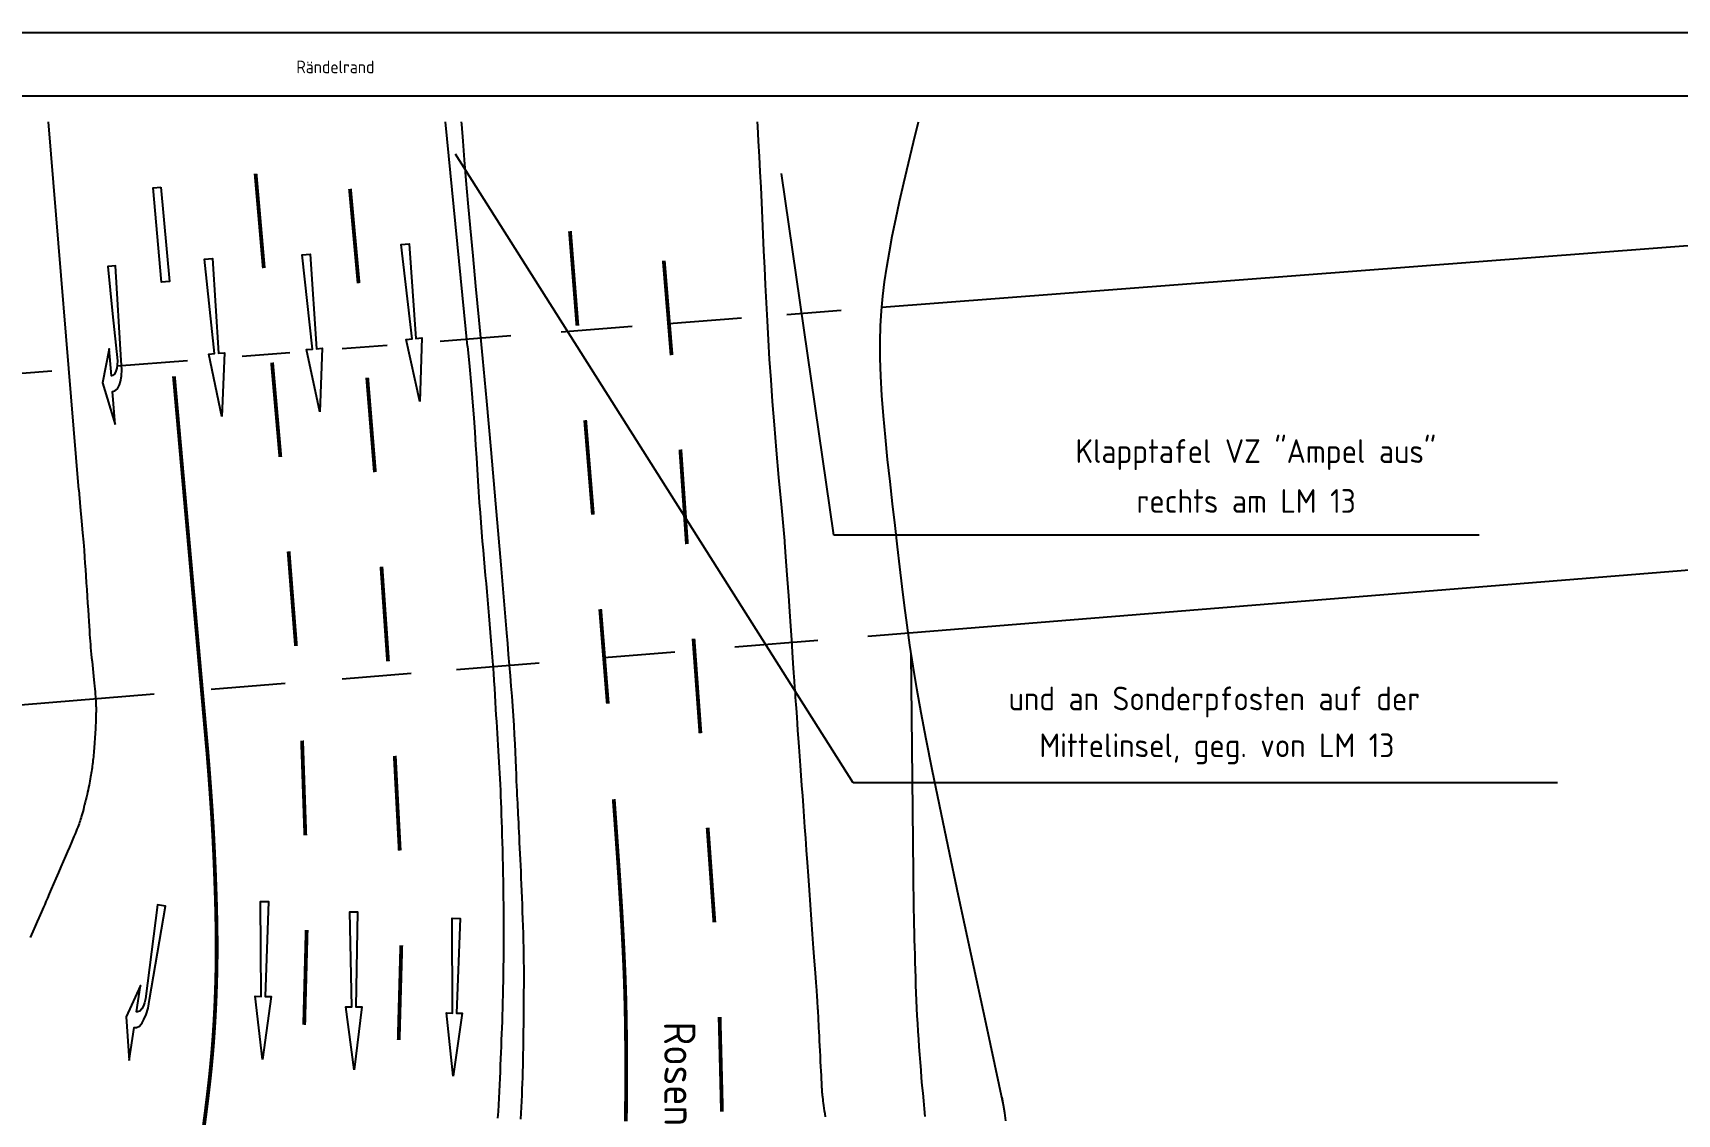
# Model space of a CAD drawing. Header units: metres. Extents: x -3 to 211, y 1 to 149.
# Drawn here: x 83.3 to 135.4, y 114.5 to 148.7 of the extents above; entities that cross this region are included whole.
import ezdxf
from ezdxf.enums import TextEntityAlignment as Align

# ---------------------------------------------------------------- set-up
doc = ezdxf.new("R2010")
doc.units = ezdxf.units.M
doc.header["$LTSCALE"] = 25
doc.layers.get('0').update_dxf_attribs({"linetype": 'CONTINUOUS'})
for name, color, linetype in [('BG-GR-TXT-STR-NAM', 4, 'CONTINUOUS'), ('BS-RA-SYM', 3, 'CONTINUOUS'), ('BS-RA-TXT-SON', 2, 'CONTINUOUS'), ('BT-GT-SYM', 2, 'CONTINUOUS'), ('BT-OF-LIN-ABG', 4, 'CONTINUOUS'), ('BV-FM-SYM', 2, 'CONTINUOUS'), ('BV-SF-LIN-HOH', 5, 'CONTINUOUS'), ('BV-VK-TXT', 2, 'CONTINUOUS'), ('BV-VK-TXT-LSA', 3, 'CONTINUOUS')]:
    doc.layers.add(name, color=color, linetype=linetype)
doc.styles.get("Standard").update_dxf_attribs({"font": 'isocp.shx', "height": 0.5})

# ---------------------------------------------------------------- blocks, each defined once
blk = doc.blocks.new('FMPFLG')
blk.add_lwpolyline([(0, 0), (2, 0.25), (2, 0.0625), (5, 0.125), (5, -0.125), (2, -0.0625), (2, -0.25)], close=True)
blk = doc.blocks.new('FMPFLR')
blk.add_lwpolyline([(0, 0.289), (1.05, 0.289), (1.064, 0.215), (1.119, 0.13), (1.236, 0.058), (1.345, 0.016), (1.511, -0.027), (1.722, -0.058), (2, -0.062), (5, -0.125), (5, 0), (5, 0.125), (3.5, 0.094), (2, 0.062), (1.876, 0.075), (1.774, 0.098), (1.676, 0.135), (1.595, 0.186), (1.555, 0.251), (1.55, 0.289), (2.4, 0.289), (1.35, 0.589)], close=True)

msp = doc.modelspace()

# ---------------------------------------------------------------- linework, layer by layer
at = {"layer": 'BS-RA-SYM'}
msp.add_line((207.138, 146.709), (-0.862, 146.709), dxfattribs=at)
at = {"layer": 'BS-RA-TXT-SON'}
msp.add_line((211.138, 148.709), (-2.862, 148.709), dxfattribs=at)
at = {"layer": 'BT-GT-SYM'}
for p, q in [((110.215, 140.029), (150.568, 143.12)), ((103.48, 139.513), (105.774, 139.689)), ((107.214, 139.799), (108.935, 139.931)), ((96.241, 138.958), (98.475, 139.13)), ((100.064, 139.251), (102.32, 139.424)), ((89.972, 138.478), (91.48, 138.594)), ((93.138, 138.721), (94.566, 138.83)), ((76.374, 137.437), (83.945, 138.017)), ((86.021, 138.176), (88.239, 138.346)), ((152.31, 133.039), (109.77, 129.604)), ((103.67, 129.111), (101.429, 128.93)), ((108.187, 129.476), (105.57, 129.265)), ((99.37, 128.764), (96.753, 128.553)), ((91.332, 128.115), (88.989, 127.926)), ((95.326, 128.437), (93.139, 128.261)), ((87.188, 127.78), (75.842, 126.864))]:
    msp.add_line(p, q, dxfattribs=at)
at = {"layer": 'BT-OF-LIN-ABG'}
for points in [[(114.069, 114.775), (113.517, 117.35), (113.046, 119.544), (112.649, 121.401), (112.316, 122.966), (112.04, 124.284), (111.811, 125.398), (111.622, 126.353), (111.463, 127.195), (111.327, 127.961), (111.21, 128.67), (111.108, 129.335), (111.018, 129.969), (110.937, 130.584), (110.862, 131.194), (110.788, 131.812), (110.714, 132.449), (110.636, 133.116), (110.556, 133.806), (110.477, 134.509), (110.401, 135.213), (110.331, 135.91), (110.27, 136.589), (110.221, 137.239), (110.186, 137.85), (110.167, 138.416), (110.164, 138.942), (110.176, 139.437), (110.204, 139.911), (110.246, 140.372), (110.303, 140.831), (110.372, 141.296), (110.455, 141.776), (110.549, 142.279), (110.657, 142.81), (110.777, 143.37), (110.911, 143.963), (111.058, 144.59), (111.219, 145.255), (111.379, 145.897)], [(111.594, 114.415), (111.569, 114.663), (111.545, 114.909), (111.522, 115.154), (111.499, 115.399), (111.478, 115.643), (111.458, 115.887), (111.438, 116.131), (111.419, 116.376), (111.402, 116.62), (111.385, 116.865), (111.369, 117.11), (111.354, 117.355), (111.34, 117.599), (111.328, 117.844), (111.317, 118.088), (111.307, 118.332), (111.298, 118.575), (111.29, 118.817), (111.282, 119.059), (111.275, 119.3), (111.269, 119.54), (111.263, 119.779), (111.256, 120.017), (111.251, 120.253), (111.245, 120.488), (111.239, 120.723), (111.234, 120.956), (111.23, 121.189), (111.226, 121.421), (111.222, 121.652), (111.219, 121.883), (111.217, 122.116), (111.149, 129.064)], [(114.144, 114.282), (114.107, 114.529), (114.069, 114.775), (114.03, 115.018), (114.03, 115.019)]]:
    msp.add_lwpolyline(points, dxfattribs=at)
at = {"layer": 'BV-FM-SYM', "const_width": 0.12}
for points in [[(90.658, 141.265), (90.397, 144.254)], [(93.657, 140.786), (93.385, 143.773)], [(100.583, 139.444), (100.347, 142.434)], [(103.562, 138.511), (103.317, 141.501)], [(91.181, 135.288), (90.919, 138.276)], [(88.878, 125.887), (87.813, 137.84)], [(94.174, 134.808), (93.93, 137.798)], [(101.073, 133.464), (100.829, 136.454)], [(104.049, 132.531), (103.842, 135.524)], [(91.676, 129.308), (91.442, 132.299)], [(94.589, 128.823), (94.381, 131.815)], [(101.545, 127.482), (101.305, 130.473)], [(104.476, 126.546), (104.258, 129.538)], [(88.803, 114.428), (88.822, 114.579), (88.841, 114.737), (88.861, 114.9), (88.882, 115.068), (88.902, 115.24), (88.923, 115.417), (88.943, 115.597), (88.963, 115.781), (88.982, 115.968), (89, 116.158), (89.018, 116.352), (89.035, 116.549), (89.051, 116.751), (89.066, 116.959), (89.08, 117.174), (89.094, 117.395), (89.107, 117.624), (89.119, 117.861), (89.13, 118.106), (89.139, 118.358), (89.148, 118.617), (89.155, 118.883), (89.161, 119.154), (89.164, 119.43), (89.166, 119.711), (89.165, 119.997), (89.162, 120.287), (89.157, 120.583), (89.151, 120.884), (89.143, 121.191), (89.133, 121.504), (89.122, 121.825), (89.11, 122.153), (89.096, 122.49), (89.08, 122.845), (89.061, 123.227), (89.038, 123.646), (89.009, 124.112), (88.973, 124.634), (88.93, 125.223), (88.878, 125.887)], [(91.971, 123.317), (91.869, 126.315)], [(94.96, 122.834), (94.803, 125.83)], [(102.115, 114.264), (102.119, 114.538), (102.122, 114.81), (102.124, 115.082), (102.126, 115.355), (102.126, 115.631), (102.127, 115.912), (102.126, 116.197), (102.125, 116.486), (102.123, 116.777), (102.12, 117.069), (102.116, 117.36), (102.111, 117.651), (102.105, 117.94), (102.098, 118.227), (102.089, 118.512), (102.08, 118.799), (102.068, 119.09), (102.055, 119.387), (102.041, 119.692), (102.025, 120.007), (102.008, 120.335), (101.988, 120.68), (101.966, 121.051), (101.94, 121.459), (101.911, 121.917), (101.876, 122.434), (101.835, 123.023), (101.788, 123.694), (101.733, 124.459)], [(104.918, 120.563), (104.705, 123.555)], [(91.936, 117.318), (92.014, 120.317)], [(94.927, 116.837), (95.009, 119.835)], [(105.157, 114.568), (105.083, 117.567)], [(88.684, 113.533), (88.814, 114.518)]]:
    msp.add_lwpolyline(points, dxfattribs=at)
at = {"layer": 'BV-FM-SYM'}
msp.add_lwpolyline([(87.401, 143.827), (87.668, 140.839), (87.419, 140.817), (87.152, 143.805)], close=True, dxfattribs=at)
at = {"layer": 'BV-SF-LIN-HOH'}
for p, q in [((84.8, 134.253), (83.841, 145.897)), ((97.103, 138.798), (96.409, 145.897))]:
    msp.add_line(p, q, dxfattribs=at)
for points in [[(98.347, 129.718), (98.168, 131.876), (98.003, 133.805), (97.852, 135.522), (97.714, 137.05), (97.589, 138.407), (97.476, 139.614), (97.373, 140.691), (97.282, 141.657), (97.2, 142.532), (97.128, 143.325), (97.065, 144.042), (97.01, 144.693), (96.963, 145.285), (96.924, 145.824), (96.919, 145.897)], [(107.148, 132.633), (107.048, 133.682), (106.961, 134.637), (106.885, 135.509), (106.819, 136.309), (106.761, 137.047), (106.711, 137.734), (106.667, 138.381), (106.628, 138.997), (106.594, 139.593), (106.564, 140.171), (106.536, 140.733), (106.511, 141.279), (106.487, 141.811), (106.464, 142.332), (106.441, 142.841), (106.418, 143.34), (106.394, 143.831), (106.368, 144.317), (106.343, 144.798), (106.317, 145.278), (106.291, 145.758), (106.283, 145.897)], [(97.103, 138.798), (97.166, 138.15), (97.219, 137.56), (97.263, 137.023), (97.3, 136.53), (97.332, 136.078), (97.359, 135.657), (97.384, 135.263), (97.407, 134.889), (97.431, 134.529), (97.454, 134.183), (97.478, 133.848), (97.502, 133.525), (97.526, 133.213), (97.549, 132.912), (97.573, 132.62), (97.597, 132.338), (97.62, 132.064), (97.644, 131.798), (97.667, 131.537), (97.69, 131.28), (97.713, 131.025), (97.736, 130.771), (97.758, 130.517), (97.781, 130.26), (97.804, 130), (97.826, 129.738), (97.847, 129.474), (97.868, 129.212), (97.889, 128.953), (97.908, 128.698), (97.926, 128.448), (97.942, 128.207), (97.957, 127.973), (97.971, 127.749), (97.983, 127.532), (97.995, 127.322), (98.006, 127.118), (98.017, 126.92), (98.028, 126.727), (98.039, 126.538), (98.05, 126.353), (98.061, 126.17), (98.073, 125.99), (98.084, 125.811), (98.095, 125.633), (98.106, 125.456), (98.116, 125.278), (98.126, 125.099), (98.135, 124.919), (98.144, 124.736), (98.152, 124.55), (98.159, 124.36), (98.166, 124.165), (98.173, 123.964), (98.18, 123.756), (98.187, 123.541), (98.194, 123.318), (98.201, 123.088), (98.207, 122.851), (98.214, 122.609), (98.22, 122.363), (98.225, 122.114), (98.23, 121.863), (98.234, 121.611), (98.238, 121.359), (98.241, 121.108), (98.243, 120.857), (98.244, 120.607), (98.244, 120.359), (98.244, 120.113), (98.243, 119.87), (98.242, 119.629), (98.24, 119.391), (98.238, 119.157), (98.235, 118.926), (98.231, 118.698), (98.227, 118.475), (98.222, 118.256), (98.216, 118.041), (98.21, 117.831), (98.204, 117.626), (98.197, 117.424), (98.189, 117.225), (98.181, 117.028), (98.173, 116.832), (98.165, 116.636), (98.157, 116.439), (98.15, 116.241), (98.142, 116.039), (98.135, 115.835), (98.127, 115.629), (98.119, 115.421), (98.109, 115.212), (98.098, 115.001), (98.086, 114.789), (98.071, 114.576), (98.055, 114.362)], [(84.8, 134.253), (84.85, 133.707), (84.89, 133.258), (84.921, 132.891), (84.947, 132.59), (84.967, 132.339), (84.984, 132.122), (84.998, 131.923), (85.011, 131.728), (85.025, 131.524), (85.039, 131.31), (85.053, 131.093), (85.067, 130.876), (85.081, 130.663), (85.094, 130.458), (85.107, 130.266), (85.118, 130.09), (85.128, 129.935), (85.137, 129.797), (85.145, 129.673), (85.153, 129.56), (85.161, 129.455), (85.169, 129.354), (85.177, 129.254), (85.187, 129.151), (85.197, 129.043), (85.208, 128.93), (85.22, 128.815), (85.232, 128.698), (85.244, 128.58), (85.256, 128.464), (85.268, 128.35), (85.279, 128.241), (85.289, 128.137), (85.299, 128.039), (85.307, 127.946), (85.315, 127.859), (85.322, 127.778), (85.328, 127.703), (85.333, 127.634), (85.338, 127.57), (85.341, 127.513), (85.344, 127.46), (85.346, 127.411), (85.347, 127.364), (85.347, 127.318), (85.347, 127.272), (85.347, 127.224), (85.346, 127.174), (85.344, 127.119), (85.343, 127.061), (85.341, 126.999), (85.339, 126.935), (85.336, 126.868), (85.333, 126.798), (85.33, 126.727), (85.326, 126.653), (85.322, 126.579), (85.318, 126.504), (85.313, 126.428), (85.309, 126.353), (85.304, 126.278), (85.298, 126.204), (85.293, 126.131), (85.287, 126.06), (85.282, 125.992), (85.276, 125.926), (85.27, 125.861), (85.264, 125.798), (85.257, 125.737), (85.251, 125.678), (85.244, 125.619), (85.237, 125.562), (85.229, 125.506), (85.222, 125.45), (85.214, 125.394), (85.205, 125.337), (85.196, 125.28), (85.186, 125.221), (85.176, 125.161), (85.164, 125.099), (85.152, 125.034), (85.139, 124.968), (85.125, 124.898), (85.111, 124.827), (85.095, 124.754), (85.079, 124.679), (85.062, 124.602), (85.044, 124.524), (85.025, 124.445), (85.005, 124.365), (84.986, 124.286), (84.966, 124.209), (84.947, 124.134), (84.928, 124.062), (84.909, 123.995), (84.892, 123.933), (84.876, 123.878), (84.86, 123.826), (84.845, 123.778), (84.828, 123.73), (84.811, 123.682), (84.791, 123.631), (84.769, 123.575), (84.744, 123.514), (84.715, 123.444), (84.682, 123.365), (84.645, 123.276), (84.603, 123.177), (84.556, 123.066), (84.503, 122.943), (84.444, 122.806), (84.379, 122.655), (84.309, 122.49), (84.234, 122.315), (84.156, 122.135), (84.079, 121.954), (84.003, 121.778), (83.931, 121.611), (83.866, 121.459), (83.809, 121.326), (83.762, 121.216), (83.722, 121.123), (83.687, 121.042), (83.654, 120.966), (83.62, 120.889), (83.583, 120.804), (83.54, 120.704), (83.487, 120.584), (83.423, 120.439), (83.349, 120.272), (83.268, 120.086)], [(108.435, 114.405), (108.421, 114.501), (108.408, 114.594), (108.396, 114.683), (108.385, 114.765), (108.375, 114.841), (108.366, 114.907), (108.358, 114.963), (108.352, 115.009), (108.347, 115.045), (108.343, 115.073), (108.341, 115.095), (108.339, 115.113), (108.337, 115.128), (108.336, 115.144), (108.334, 115.161), (108.333, 115.181), (108.331, 115.207), (108.329, 115.24), (108.326, 115.283), (108.323, 115.338), (108.319, 115.406), (108.315, 115.491), (108.31, 115.593), (108.303, 115.714), (108.297, 115.852), (108.289, 116.002), (108.281, 116.161), (108.273, 116.326), (108.265, 116.491), (108.257, 116.655), (108.249, 116.812), (108.242, 116.96), (108.235, 117.098), (108.228, 117.225), (108.222, 117.341), (108.217, 117.445), (108.212, 117.536), (108.208, 117.614), (108.205, 117.679), (108.202, 117.73), (108.2, 117.769), (108.198, 117.798), (108.197, 117.819), (108.196, 117.833), (108.196, 117.842), (108.195, 117.849), (108.195, 117.856), (108.194, 117.864), (108.193, 117.883), (108.191, 117.919), (108.186, 117.981), (108.179, 118.077), (108.169, 118.216), (108.156, 118.406), (108.138, 118.655), (108.116, 118.967), (108.089, 119.335), (108.06, 119.747), (108.028, 120.189), (107.995, 120.651), (107.961, 121.12), (107.928, 121.584), (107.895, 122.031), (107.865, 122.451), (107.837, 122.846), (107.81, 123.22), (107.784, 123.575), (107.76, 123.916), (107.736, 124.246), (107.713, 124.569), (107.69, 124.888), (107.667, 125.206), (107.644, 125.52), (107.622, 125.824), (107.601, 126.114), (107.582, 126.386), (107.564, 126.636), (107.548, 126.858), (107.534, 127.048), (107.523, 127.204), (107.514, 127.335), (107.505, 127.451), (107.498, 127.564), (107.489, 127.684), (107.48, 127.823), (107.468, 127.991), (107.454, 128.2), (107.437, 128.457), (107.416, 128.763), (107.392, 129.114), (107.366, 129.506), (107.336, 129.936), (107.304, 130.401), (107.27, 130.897), (107.234, 131.422), (107.194, 131.977), (107.151, 132.593), (107.148, 132.633)], [(98.794, 114.337), (98.804, 114.525), (98.814, 114.713), (98.823, 114.901), (98.831, 115.089), (98.839, 115.277), (98.846, 115.464), (98.852, 115.651), (98.857, 115.837), (98.862, 116.023), (98.867, 116.208), (98.87, 116.393), (98.874, 116.577), (98.876, 116.761), (98.878, 116.944), (98.88, 117.126), (98.882, 117.307), (98.884, 117.488), (98.885, 117.667), (98.887, 117.844), (98.889, 118.021), (98.89, 118.198), (98.892, 118.376), (98.893, 118.556), (98.894, 118.74), (98.894, 118.929), (98.893, 119.125), (98.891, 119.328), (98.888, 119.54), (98.883, 119.758), (98.878, 119.982), (98.872, 120.21), (98.866, 120.439), (98.858, 120.669), (98.85, 120.897), (98.842, 121.121), (98.834, 121.34), (98.825, 121.555), (98.816, 121.764), (98.807, 121.968), (98.798, 122.166), (98.789, 122.36), (98.78, 122.549), (98.772, 122.733), (98.763, 122.911), (98.755, 123.085), (98.747, 123.252), (98.739, 123.413), (98.731, 123.567), (98.724, 123.713), (98.717, 123.852), (98.711, 123.982), (98.704, 124.103), (98.698, 124.22), (98.692, 124.336), (98.686, 124.455), (98.68, 124.581), (98.674, 124.719), (98.667, 124.872), (98.66, 125.044), (98.652, 125.24), (98.643, 125.456), (98.633, 125.692), (98.622, 125.946), (98.609, 126.214), (98.594, 126.496), (98.578, 126.789), (98.559, 127.092), (98.538, 127.401), (98.515, 127.717), (98.49, 128.039), (98.463, 128.367), (98.435, 128.701), (98.406, 129.039), (98.376, 129.382), (98.347, 129.718)]]:
    msp.add_lwpolyline(points, dxfattribs=at)
at = {"layer": 'BV-VK-TXT'}
for p, q in [((109.313, 124.973), (96.723, 144.876)), ((108.694, 132.811), (107.043, 144.257)), ((129.128, 132.811), (108.694, 132.811)), ((131.604, 124.973), (109.313, 124.973))]:
    msp.add_line(p, q, dxfattribs=at)

# ---------------------------------------------------------------- block references
at = {"layer": 'BV-FM-SYM'}
for name, p, rotation in [('FMPFLG', (89.334, 136.572), 94.91321396841067), ('FMPFLG', (92.433, 136.714), 94.97743930495714), ('FMPFLG', (95.598, 137.043), 95.3501545294559), ('FMPFLR', (86.244, 136.339), 94.58864533532048), ('FMPFLR', (86.683, 116.15), 81.53149004815182), ('FMPFLG', (90.613, 116.219), 89.26527520882915), ('FMPFLG', (93.513, 115.891), 90.12481808540704), ('FMPFLG', (96.652, 115.69), 88.89255930183249)]:
    msp.add_blockref(name, p, dxfattribs=dict(at, rotation=rotation))

# ---------------------------------------------------------------- texts
at = {"layer": 'BG-GR-TXT-STR-NAM'}
msp.add_text('Rosenbrook', height=1, rotation=270.1699, dxfattribs=at).set_placement((103.323, 117.415))
at = {"layer": 'BS-RA-TXT-SON'}
msp.add_text('Rändelrand', height=0.4, dxfattribs=at).set_placement((92.923, 147.633), align=Align.MIDDLE)
at = {"layer": 'BV-VK-TXT-LSA'}
for s, p in [('Klapptafel VZ "Ampel aus"', (116.347, 135.1)), ('rechts am LM 13', (118.28, 133.521)), ('und an Sonderpfosten auf der ', (114.228, 127.271)), ('Mittelinsel, geg. von LM 13', (115.203, 125.789))]:
    msp.add_text(s, height=0.75, dxfattribs=at).set_placement(p)

doc.saveas('drawing.dxf')
